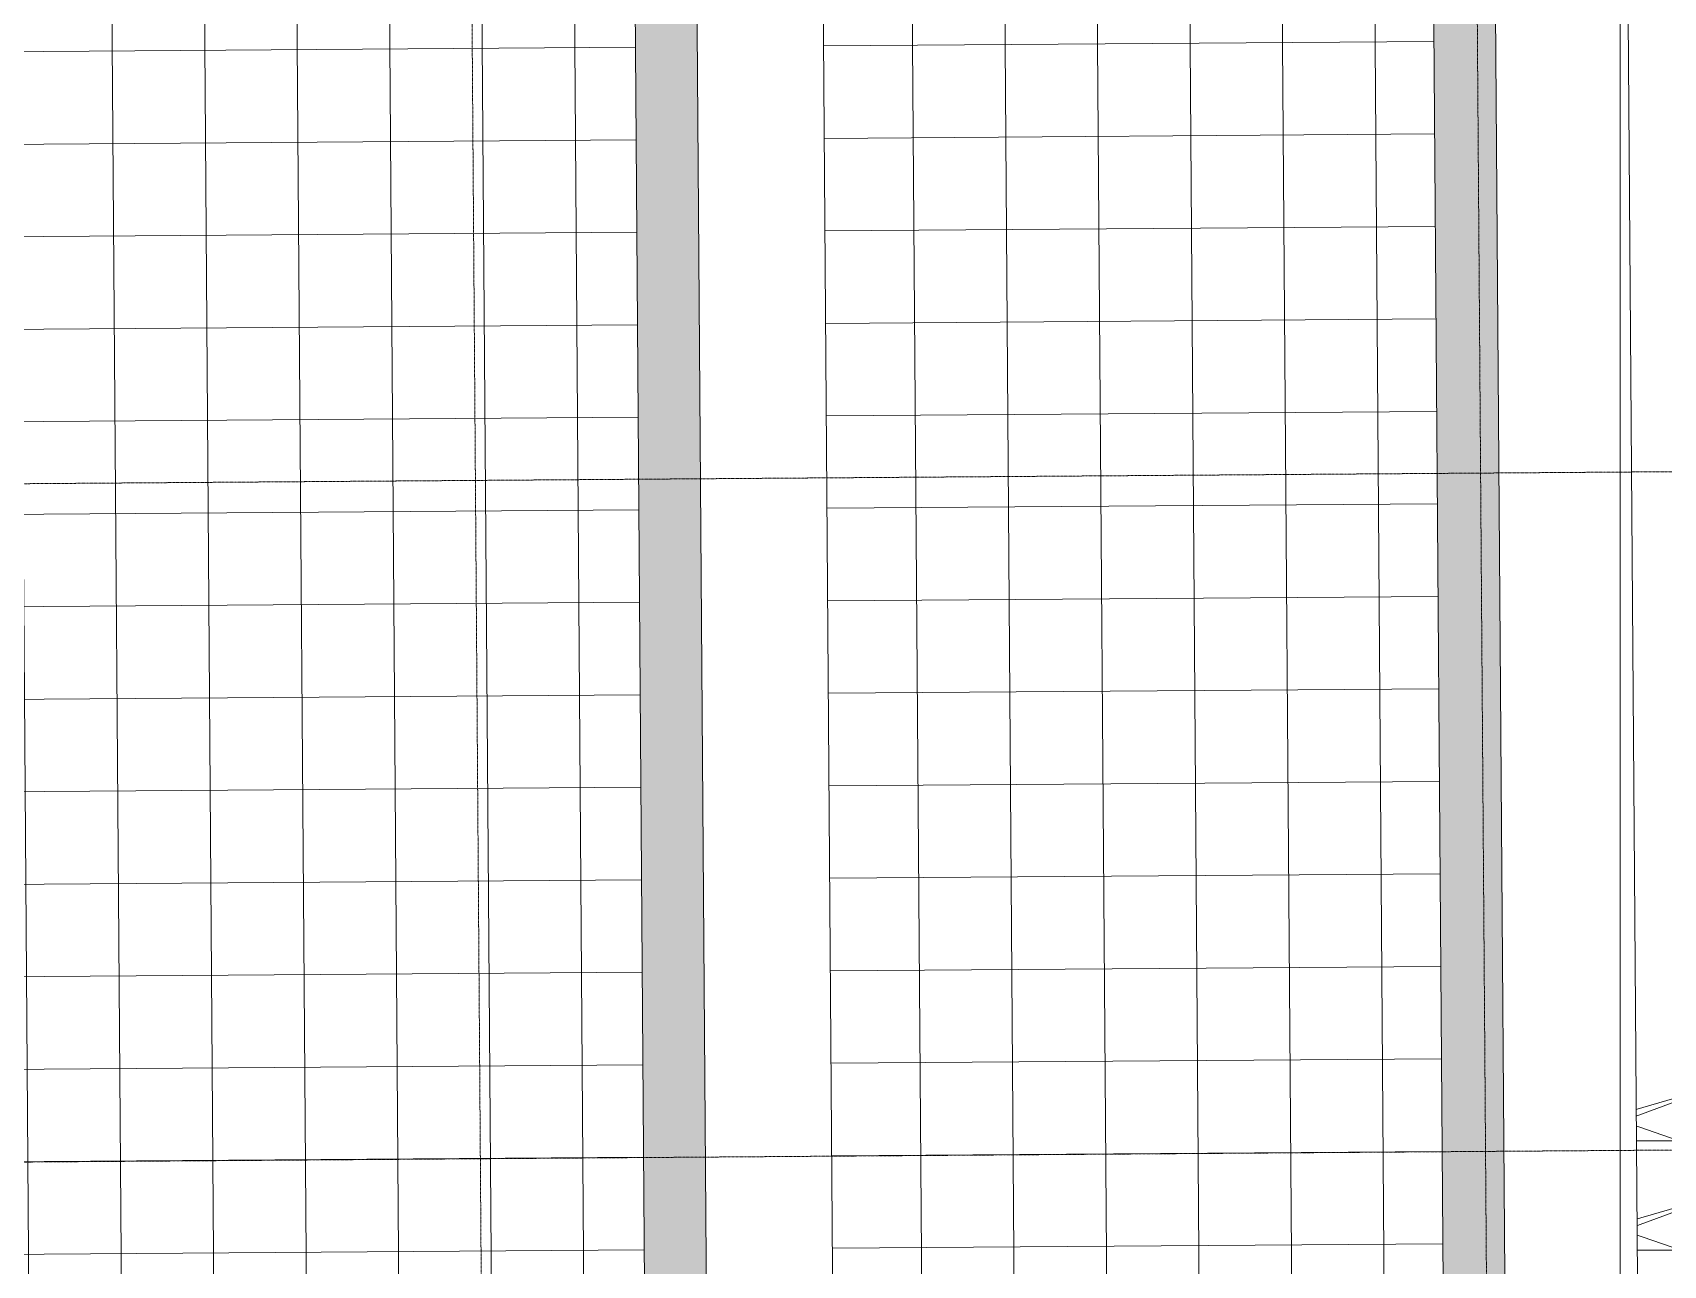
# Model space of a CAD drawing. Header units: millimetres. Extents: x 930469 to 1523124, y -120375 to 411163.
# Drawn here: x 1411279 to 1416567, y 209154 to 213152 of the extents above; entities that cross this region are included whole.
import ezdxf

# ---------------------------------------------------------------- set-up
doc = ezdxf.new("R2010")
doc.units = ezdxf.units.MM
doc.set_wipeout_variables(frame=1)
doc.linetypes.add('CENTER', pattern=[3, 1.5, -0.5, 0.5, -0.5])
doc.layers.get('0').update_dxf_attribs({"color": 8, "lineweight": 0})
for name, color, linetype, lineweight in [('A-COT VACH', 8, 'Continuous', 0), ('A-CUA', 8, 'Continuous', 0), ('A-HATCH', 8, 'Continuous', 0), ('A-NET MANH', 8, 'Continuous', 0), ('A-NET THAY', 8, 'Continuous', 0), ('A-NOI THAT', 8, 'Continuous', 0), ('A-THIET BI WC', 8, 'Continuous', 0), ('A-TRUC', 8, 'CENTER', 0), ('A-TUONG', 8, 'Continuous', 0), ('hatch2', 8, 'Continuous', 0), ('hoan thien', 8, 'Continuous', 0), ('MAU NOI THAT', 8, 'Continuous', 0), ('Xref Landscape 2020 05 04$0$cay', 8, 'Continuous', 0), ('Xref Landscape 2020 05 04$0$CDC-E-Lighting', 8, 'Continuous', 0), ('Xref Landscape 2020 05 04$0$THAY', 8, 'Continuous', 0), ('Xref Landscape 2020 05 04$0$tree', 8, 'Continuous', 0), ('Xref Landscape 2020 05 04$0$Xref Landscape$0$THAY', 8, 'Continuous', 0)]:
    doc.layers.add(name, color=color, linetype=linetype, lineweight=lineweight)

# ---------------------------------------------------------------- blocks, each defined once
blk = doc.blocks.new('Xref Landscape 2020 05 04$0$A$C41D95FC2')
at = {"layer": 'Xref Landscape 2020 05 04$0$cay'}
blk.add_lwpolyline([(240.7504589773016, 198.0839518915309), (9.59552126005292e-05, 346.6469035069822), (283.2356959170429, 219.3072010587348), (219.5077832526295, 332.498047680725), (318.6402317917673, 226.3816635470284), (339.8829075134126, 572.5495575766399), (361.125583235058, 212.2328077177881), (474.4197774178465, 417.3911826472176), (389.4490745282965, 191.0094894032372), (778.8980531013804, 304.2003360252274), (453.1771016962011, 183.9350960622905), (637.2802531219204, 120.2652102630018), (424.8534958965029, 120.2652102630018), (460.2580317712273, -2.970291825477034e-05), (361.125583235058, 127.3396727512954), (42.48544739850331, 99.04196109579789), (162.8605716592865, 155.637384406793), (92.05172891682014, 176.8606335739969), (155.7797560847248, 183.9350960622905)], dxfattribs=at)
blk = doc.blocks.new('Xref Landscape 2020 05 04$0$truc2')
at = {"xscale": 0.001000000047497451, "yscale": 0.001000000047497451, "zscale": 0.001000000047497451}
for p in [(-0.3392741954885423, -0.1253991047851741), (-0.3341892738826573, -0.4797666055383161), (-0.3392741954885423, -0.8525284376228228), (-0.3392741954885423, -1.221148300450295), (-0.3392741954885423, -1.589783561066724), (-0.3392741954885423, -1.972507675993256)]:
    blk.add_blockref('Xref Landscape 2020 05 04$0$A$C41D95FC2', p, dxfattribs=at)
blk = doc.blocks.new('X-MB nguon$0$vsen.02.mb')
at = {"layer": 'MAU NOI THAT'}
h = blk.add_hatch(color=256, dxfattribs=at)
h.dxf.hatch_style = 1
edge = h.paths.add_edge_path()
edge.add_line((-56.75, -7.500000000392902), (-56.75, -4.365574568510056e-11))
edge.add_line((-56.75, -4.365574568510056e-11), (56.75, -4.365574568510056e-11))
edge.add_line((56.75, -4.365574568510056e-11), (56.75, -7.500000000392902))
edge.add_line((56.75, -7.500000000392902), (7, -7.500000000392902))
edge.add_line((7, -7.500000000392902), (6.999999999998181, -150.8068384367471))
edge.add_arc((0, -230.500000000342), 80.0000000000076, 95.01980013167758, 444.98019986832367, ccw=False)
edge.add_line((-7, -150.8068384367471), (-7, -7.500000000392902))
edge.add_line((-7, -7.500000000392902), (-56.75, -7.500000000392902))
blk.add_lwpolyline([(56.75, -7.500000000392902), (56.75, -4.365574568510056e-11), (-56.75, -4.365574568510056e-11), (-56.75, -7.500000000392902)], close=True)
for points in [[(-7, -7.500000000392902), (-7, -223.3585715717927)], [(7, -7.500000000392902), (7, -223.3585715717927)]]:
    blk.add_lwpolyline(points)
for radius in [80, 60, 20, 10]:
    blk.add_circle((0, -230.5000000003347), radius)
blk = doc.blocks.new('Xref Mat bang phong may phat dien tang 1$0$Xref Mat bang phong may phat dien tang 1$0$cot 200X200')
at = {"layer": 'A-HATCH', "ltscale": 5}
h = blk.add_hatch(dxfattribs=at)
h.set_pattern_fill('BT-01', color=256, scale=15, pattern_type=2)
h.set_pattern_definition([(49.99999999999999, (-96078, 4446), (107.589027390113, -9.412820247389266), [11.25, -123.75]), (355, (-96078, 4446), (-20.81270004195, 112.8288200550018), [9, -99]), (100.4514, (-96069.03424800001, 4445.215598999988), (86.77640725710323, 103.415931309143), [9.5610285, -105.1713168]), (46.18420000000001, (-96078, 4476), (160.0861572938467, -24.82785214935271), [16.875, -185.625]), (96.6356, (-96064.65948825004, 4473.931003950012), (140.1994058323055, 146.1176806350663), [14.3415432, -157.75695]), (351.1842, (-96078, 4476), (140.1992917700441, 146.1177901387987), [13.5, -148.5]), (21, (-96063, 4468.5), (89.53605781776925, -60.39283359980082), [11.25, -123.75]), (326.0000000000001, (-96063, 4468.5), (36.49729978823726, 108.772506757028), [9, -99]), (71.4514, (-96055.53866505, 4463.467259099998), (126.0333942872235, 48.37957450649286), [9.5610285, -105.1713168]), (37.50000000000001, (-96078, 4446), (1.8239782975936, 49.93407807469672), [0, -97.8, 0, -100.5, 0, -99.375]), (7.499999999999999, (-96078, 4446), (39.46043061632229, 59.16175678235403), [0, -57.3, 0, -95.55, 0, -37.875]), (327.5, (-96111.45000000001, 4446), (80.07336542586135, -3.383230760156963), [0, -37.5, 0, -117, 0, -155.25]), (317.5, (-96126.45000000001, 4446), (87.47792540135794, 15.01574734984766), [0, -48.75, 0, -77.69999999999999, 0, -110.25]), (45, (-96078, 4446), (-45.07805730064241, 45.07805730064241), []), (45, (-96078, 4464.375), (-45.07805730064241, 45.07805730064241), [])])
h.paths.add_polyline_path([(-100, 100), (100, 100), (100, -100), (-100, -100)])
at = {"layer": 'A-COT VACH'}
blk.add_lwpolyline([(-100, 100), (100, 100), (100, -100), (-100, -100)], close=True, dxfattribs=at)
blk = doc.blocks.new('Xref MBTHANGBONGOAINHA COTE SAN VUON$0$AXIS GRID$0$DET-D2-PL-Core1$0$DET-D2-PL-Core1-1F$0$030549 P')
blk.add_lwpolyline([(-265, 379.9999999999709), (-264.9999999999927, 20, 0.414213562373095), (-244.9999999999927, 0), (244.9999999999927, 0, 0.414213562373095), (264.9999999999927, 20), (265, 380.0000000000291, 0.414213562373095), (245, 400.0000000000291), (-245, 399.9999999999709, 0.414213562373095)], format="xyb", close=True)
blk.add_lwpolyline([(-250, 384.9999999999709), (-250, 15), (250, 15), (250, 384.9999999999709)], close=True)
for points in [[(0, 235), (0, 155)], [(40, 195), (-40, 195)]]:
    blk.add_lwpolyline(points)
for radius in [30, 10]:
    blk.add_circle((0, 195), radius)
blk.add_ellipse((0, 29.87537741323467), major_axis=(-12.23254395253025, 0), ratio=0.3937680778368505)
blk = doc.blocks.new('Xref MBTHANGBONGOAINHA COTE SAN VUON$0$AXIS GRID$0$DET-D2-PL-Core1$0$DET-D2-PL-Core1-1F$0$C106P rev1')
for p, q in [((-215.9999997615814, -0.9101850986480713), (216.0139162540436, -1.045038938522339)), ((0, -260.0000001192093), (-195.9206399917603, -259.9101854562759)), ((-0.001030683517456055, -260), (195.9196088314056, -259.9101850986481))]:
    blk.add_line(p, q)
for points in [[(-215.9999997615814, -0.9101850986480713, 0.4142135623730951), (-238.0000002384186, -22.91018521785736), (-237.9999997615814, -101.16228556633)], [(-180.0000002384186, -0.9101853370666504), (-180.0000002384186, -139.9101852178574, 0.4142135623730951), (-154.9999997615814, -164.9101850986481), (2.384185791015625e-07, -165)], [(179.9989688396454, -1.033797025680542), (179.998969078064, -139.9101850986481, -0.4142135623730951), (154.998969078064, -164.9101852178574), (-0.001030683517456055, -165)], [(215.998927116394, -1.045033931732178, -0.4142135623730951), (237.9989273548126, -23.04503393173218), (237.9989688396454, -195.9101849794388)], [(-235.768755197525, -158.9101853370667, -0.4142135623730951), (-245.7687549591064, -148.9101852178574), (-245.768755197525, -110.9101850986481, -0.4142135623730948), (-235.768755197525, -100.9101850986481)], [(-235.768755197525, -100.9101850986481), (-196.768755197525, -100.9101853370667, -0.4142135623730951), (-186.768755197525, -110.9101853370667), (-186.768755197525, -148.9101850986481, -0.4142135623730951), (-196.768755197525, -158.9101852178574), (-235.768755197525, -158.9101853370667, -0.4142135623730951)], [(-238.0000002384186, -158.6580848693848), (-237.9999997615814, -195.9101852178574, 0.4142135623730951)], [(-237.9999997615814, -195.9101852178574, 0.4142135623730951), (-220.0000002384186, -213.9101853370667), (-0.0005156993865966797, -213)], [(-237.9999997615814, -195.9101852178574, 0.053478968437351), (-153.0000002384186, -740.9101854562759, 0.3082229810549564), (-131.9999997615814, -758.9101852178574, 0.0143005920037154), (-0.0005156993865966797, -767.8930532932281, 1.437854903382251)], [(237.9989693164825, -195.9101850986481, -0.4142135623730951), (219.9989688396454, -213.9101853370667), (-0.0005156993865966797, -213)], [(237.9989693164825, -195.9101850986481, -0.053478968437351), (152.9989688396454, -740.9101855754852, -0.3082229810549564), (131.9989688396454, -758.9101853370667, -0.0143005920037154), (-0.0005156993865966797, -767.8930532932281, -1.437854903382251)], [(-0.1228401660919189, -742.7745187282562), (-117.3270723819733, -739.4191293716431, -0.2543233349680017), (-141.4340600967407, -719.5853840112686, -6.3830748023e-05), (-141.6785271167755, -718.6101155281067, -0.0448699905656672), (-228.156085729599, -211.9563143253326)], [(0.1218090057373047, -742.7745187282562), (117.3260412216187, -739.4191292524338, 0.2543233349680017), (141.4330289363861, -719.5853843688965, 6.3830748023e-05), (141.6774957180023, -718.6101155281067, 0.0448699905656672), (228.1550550460815, -211.9563143253326)], [(-0.002275943756103516, -731.418599486351), (-116.0731899738312, -728.0752422809601, -0.2341816469781681), (-130.6305935382843, -715.9772846698761, -0.0177948777049775), (-188.8543465137482, -442.7086877822876, -0.0148844443494833), (-211.1231706142426, -274.0432451963425, -0.0203757523379521)], [(0.001245021820068359, -731.418599486351), (116.0721580982208, -728.0752427577972, 0.2341816469781681), (130.6295621395111, -715.9772845506668, 0.0177948777049775), (188.8533155918121, -442.7086879014969, 0.0148844443494833), (211.1221392154694, -274.0432451963425, 0.0203757523379521)]]:
    blk.add_lwpolyline(points, format="xyb")
for points in [[(-183.9999997615814, -163.9101850986481), (-216, -193.9101850986481)], [(183.9989688396454, -163.9101853370667), (215.9989688396454, -193.9101853370667)]]:
    blk.add_lwpolyline(points)
for centre, start, end in [((-196.0674884319305, -274.9952194690704), 89.44226529393842, 176.381994842299), ((196.0664572715759, -274.9952194690704), 3.618005157701018, 90.55773470606157)]:
    blk.add_arc(centre, 15.0857489039864, start, end)
blk = doc.blocks.new('Xref MBTHANGBONGOAINHA COTE SAN VUON$0$A$C7BDF38AF')
at = {"rotation": 0.01793994381040505}
blk.add_blockref('Xref MBTHANGBONGOAINHA COTE SAN VUON$0$AXIS GRID$0$DET-D2-PL-Core1$0$DET-D2-PL-Core1-1F$0$C106P rev1', (449.9927356528351, -9.02239020797424, -1.725564930687857e-06), dxfattribs=at)
blk = doc.blocks.new('*U168')
blk.add_lwpolyline([(10.00000000000475, -40.7911496088286), (4.74997818855627e-12, -40.79114960906143), (-4.914944611142478e-10, -2110.952636649622), (9.999999999857751, -2110.952636649855)], close=True)
at = {"extrusion": (4.367456052072052e-06, 4.837580982343539e-07, 0.9999999999903456)}
for points, elevation in [([(0.8521357240804935, -104.0393807806639), (9.999999998973303, -99.99999999861244), (252.3627464784164, -648.871841135974), (243.2148836618583, -652.9112212062622)], -4.701249301611765e-06), ([(66.81530716159617, -228.6602878070215), (54.17506389354639, -200.0337105740539), (56.00464336540886, -199.225848801455), (68.64488312807688, -227.8524249079881)], -4.701249303648195e-06), ([(196.5009352385934, -547.119233692825), (209.1411686268241, -575.7458113651442), (207.3115902269139, -576.5536739312298), (194.6713538812684, -547.927093801616)], -4.701249303650065e-06), ([(218.2890756792254, -571.7064896601432), (205.6488324124562, -543.0799124255457), (207.4784118840858, -542.272050654111), (220.1186516457061, -570.8986267606441)], -4.70124930998495e-06)]:
    blk.add_lwpolyline(points, close=True, dxfattribs=dict(at, elevation=elevation))
for points, elevation in [([(271.0144694998664, -493.0610555881257, -0.4142135232597961), (248.0258863957681, -552.4034907601931), (217.8378437859653, -565.7332388249398), (209.7592257053389, -547.437449832043), (239.9472499916029, -534.1077076641978, 0.4142135222072898), (252.7186848446477, -501.1396880613737), (129.5201661897307, -222.1287122972081, 0.4142136014622809), (96.55214165783107, -209.3572760191968), (66.3640926796445, -222.687030539406), (58.28543977197753, -204.3912544141274), (88.47350623714243, -191.0614937986448, -0.4142136015497435), (147.8159489277054, -214.0500791692402)], -4.713705742938855e-06), ([(205.0307782734283, -571.388274309057), (196.9521459021226, -553.092489066596), (134.7464863273408, -580.5598295927704, 0.9999196018246813), (142.8236432998685, -598.856263002914), (205.0307992960564, -571.388325510611)], -4.713705742928338e-06)]:
    blk.add_lwpolyline(points, format="xyb", close=True, dxfattribs=dict(at, elevation=elevation))
at = {"extrusion": (4.367456052072055e-06, 4.837580982343535e-07, 0.9999999999903458)}
blk.add_arc((-35.04515541273015, -10.276706163395, -0.0002993580817405007), 700.2730977278047, 273.6881046234976, 293.8199964206179, dxfattribs=at)
blk = doc.blocks.new('*U162')
for points in [[(65, -2.842170943040401e-14), (65.00000000000004, 850.0000000000001), (25.00000000000004, 850.0000000000001), (25, 0)], [(25, 0), (0, 0), (0, -199.9999999999964), (40, -199.9999999999964), (40, -39.99999999999999), (25, -40)], [(875.0000000000001, 0), (900.0000000000001, 0), (900.0000000000001, -199.9999999999964), (860.0000000000001, -199.9999999999964), (860.0000000000001, -39.99999999999999), (875.0000000000001, -40)]]:
    blk.add_lwpolyline(points, close=True)
blk.add_arc((25, 0), 850.0000000000001, 0, 90)
blk = doc.blocks.new('M_Chair-Breuer - M_Chair-Breuer-549362-Level 1')
for p, q in [((-215.9000000000015, 215.9), (-215.9000000000015, -127.0000000000006)), ((190.4999999999985, 241.3), (-190.5000000000015, 241.3)), ((215.8999999999985, -127.0000000000007), (215.8999999999985, 215.9)), ((-190.5000000000017, -152.4000000000006), (190.4999999999984, -152.4000000000006)), ((-215.9000000000017, -176.1814858611484), (-215.9000000000017, -200.7814858611484)), ((203.1999999999983, -163.4814858611484), (-203.2000000000018, -163.4814858611484)), ((215.8999999999983, -200.7814858611484), (215.8999999999983, -176.1814858611483)), ((-203.2000000000016, -213.4814858611484), (203.1999999999983, -213.4814858611484))]:
    blk.add_line(p, q)
for centre, radius, start, end in [((-190.5000000000015, 215.9), 25.4, 89.99999999999997, 180), ((190.4999999999986, 215.9), 25.40000000000001, 1.272221872585407e-13, 90.00000000000011), ((-190.5000000000014, -127.0000000000006), 25.40000000000005, 179.9999999999999, 269.9999999999992), ((190.4999999999985, -127.0000000000005), 25.40000000000004, 269.9999999999993, 359.9999999999992), ((-203.2000000000017, -176.1814858611483), 12.6999999999999, 89.99999999999955, 180.0000000000001), ((-203.2000000000017, -200.7814858611484), 12.7, 179.9999999999998, 269.9999999999995), ((203.1999999999983, -176.1814858611483), 12.69999999999997, 359.9999999999994, 90.00000000000007), ((203.1999999999983, -200.7814858611484), 12.69999999999994, 269.9999999999991, 359.9999999999996), ((-203.4786165013469, -230.5814293148015), 15.07304225035805, 359.9999999999996, 179.9999999999997), ((-203.4786165013469, -230.5814293148015), 15.073042250358, 179.9999999999996, 359.9999999999991), ((203.7332656554208, -230.581429314801), 15.07304225035776, 359.9999999999996, 179.9999999999999), ((203.7332656554208, -230.581429314801), 15.07304225035779, 179.9999999999998, 359.9999999999993)]:
    blk.add_arc(centre, radius, start, end)
blk = doc.blocks.new('TRUC')
at = {"layer": 'A-TRUC'}
for p, q in [((1086922.620902609, 99379.3567728597), (1086922.620902609, 83109.1418136254)), ((1090182.655944403, 99379.56964171493), (1090182.655944403, 83109.35468248064)), ((1078991.767467788, 92610.2369078047), (1092115.925306672, 92610.2369078047)), ((1078991.767467788, 90410.2369078047), (1092115.925306672, 90410.2369078047))]:
    blk.add_line(p, q, dxfattribs=at)
blk = doc.blocks.new('tiep dan')
at = {"layer": 'A-HATCH', "ltscale": 5}
h = blk.add_hatch(dxfattribs=at)
h.set_pattern_fill('BT-01', color=256, scale=15, angle=-9.93923337957349e-17, pattern_type=2)
h.set_pattern_definition([(49.99999999999999, (1045632.665827064, 97056.23690780469), (107.589027390113, -9.412820247389265), [11.25, -123.75]), (355, (1045632.665827064, 97056.23690780469), (-20.81270004195, 112.8288200550018), [9.000000000000002, -99.00000000000001]), (100.4514, (1045641.631579064, 97055.45250680468), (86.77640725710322, 103.415931309143), [9.561028499999997, -105.1713168]), (46.18420000000002, (1045632.665827064, 97086.23690780469), (160.0861572938466, -24.82785214935271), [16.875, -185.625]), (96.6356, (1045646.006338814, 97084.1679117547), (140.1994058323055, 146.1176806350662), [14.3415432, -157.75695]), (351.1842, (1045632.665827064, 97086.23690780469), (140.1992917700441, 146.1177901387987), [13.5, -148.5]), (21, (1045647.665827064, 97078.73690780469), (89.53605781776923, -60.39283359980082), [11.25, -123.75]), (326.0000000000001, (1045647.665827064, 97078.73690780469), (36.49729978823725, 108.7725067570279), [8.999999999999996, -98.99999999999997]), (71.45140000000002, (1045655.127162014, 97073.70416690469), (126.0333942872235, 48.37957450649285), [9.561028499999999, -105.1713168]), (37.49999999999999, (1045632.665827064, 97056.23690780469), (1.8239782975936, 49.93407807469671), [0, -97.79999999999998, 0, -100.5, 0, -99.37499999999997]), (7.499999999999999, (1045632.665827064, 97056.23690780469), (39.46043061632229, 59.16175678235403), [0, -57.29999999999999, 0, -95.54999999999998, 0, -37.87499999999999]), (327.5, (1045599.215827064, 97056.2369078047), (80.07336542586134, -3.383230760156963), [0, -37.49999999999999, 0, -117, 0, -155.25]), (317.5, (1045584.215827064, 97056.23690780469), (87.47792540135791, 15.01574734984766), [0, -48.74999999999999, 0, -77.69999999999997, 0, -110.25]), (45.00000000000001, (1045632.665827064, 97056.23690780469), (-45.0780573006424, 45.07805730064239), []), (45.00000000000001, (1045632.665827064, 97074.61190780469), (-45.0780573006424, 45.07805730064239), [])])
h.paths.add_polyline_path([(1141510.665827064, 92710.23690780469), (1141810.665827064, 92710.23690780469), (1141810.665827064, 92510.23690780469), (1141510.665827064, 92510.23690780469)])
h = blk.add_hatch(dxfattribs=at)
h.set_pattern_fill('BT-01', color=256, scale=15, angle=-9.93923337957349e-17, pattern_type=2)
h.set_pattern_definition([(49.99999999999999, (1045632.665827064, 94856.23690780468), (107.589027390113, -9.412820247389265), [11.25, -123.75]), (355, (1045632.665827064, 94856.23690780468), (-20.81270004195, 112.8288200550018), [9.000000000000002, -99.00000000000001]), (100.4514, (1045641.631579064, 94855.45250680466), (86.77640725710322, 103.415931309143), [9.561028499999997, -105.1713168]), (46.18420000000002, (1045632.665827064, 94886.23690780469), (160.0861572938466, -24.82785214935271), [16.875, -185.625]), (96.6356, (1045646.006338814, 94884.16791175472), (140.1994058323055, 146.1176806350662), [14.3415432, -157.75695]), (351.1842, (1045632.665827064, 94886.23690780469), (140.1992917700441, 146.1177901387987), [13.5, -148.5]), (21, (1045647.665827064, 94878.73690780469), (89.53605781776923, -60.39283359980082), [11.25, -123.75]), (326.0000000000001, (1045647.665827064, 94878.73690780469), (36.49729978823725, 108.7725067570279), [8.999999999999996, -98.99999999999997]), (71.45140000000002, (1045655.127162014, 94873.70416690469), (126.0333942872235, 48.37957450649285), [9.561028499999999, -105.1713168]), (37.49999999999999, (1045632.665827064, 94856.23690780468), (1.8239782975936, 49.93407807469671), [0, -97.79999999999998, 0, -100.5, 0, -99.37499999999997]), (7.499999999999999, (1045632.665827064, 94856.23690780468), (39.46043061632229, 59.16175678235403), [0, -57.29999999999999, 0, -95.54999999999998, 0, -37.87499999999999]), (327.5, (1045599.215827064, 94856.23690780469), (80.07336542586134, -3.383230760156963), [0, -37.49999999999999, 0, -117, 0, -155.25]), (317.5, (1045584.215827064, 94856.23690780468), (87.47792540135791, 15.01574734984766), [0, -48.74999999999999, 0, -77.69999999999997, 0, -110.25]), (45.00000000000001, (1045632.665827064, 94856.23690780468), (-45.0780573006424, 45.07805730064239), []), (45.00000000000001, (1045632.665827064, 94874.61190780469), (-45.0780573006424, 45.07805730064239), [])])
h.paths.add_polyline_path([(1141510.665827064, 90510.23690780469), (1141810.665827064, 90510.23690780469), (1141810.665827064, 90310.23690780469), (1141510.665827064, 90310.23690780469)])
at = {"layer": 'A-COT VACH'}
for points in [[(1141510.665827064, 92710.23690780469), (1141810.665827064, 92710.23690780469), (1141810.665827064, 92510.23690780469), (1141510.665827064, 92510.23690780469)], [(1141510.665827064, 90510.23690780469), (1141810.665827064, 90510.23690780469), (1141810.665827064, 90310.23690780469), (1141510.665827064, 90310.23690780469)]]:
    blk.add_lwpolyline(points, close=True, dxfattribs=at)
at = {"layer": 'A-NET THAY'}
blk.add_line((1142541.062767519, 91895.21617583148, 2.001205230706767e-07), (1142541.062767519, 90425.09617433636), dxfattribs=at)
at = {"layer": 'A-NOI THAT'}
for points in [[(1141210.665827064, 93810.23690780469), (1141810.665827064, 93810.2369078047), (1141810.665827064, 97580.24690768338), (1141210.665827064, 97580.24690768337)], [(1141210.665827064, 93810.23690780469), (1141210.665826928, 92735.23690780468), (1141235.665825689, 92735.23691772165), (1141235.665825825, 93810.23691772165)], [(1143044.917689294, 92735.23690780469), (1144844.917689294, 92735.23690780468), (1144844.917689294, 93335.2369078047), (1143044.917689294, 93335.23690780469)], [(1141495.665827064, 90425.2369078047), (1141045.665827064, 90425.23690780472), (1141045.665827064, 92495.23690780454), (1141495.665827064, 92495.23690780454)], [(1141465.665827064, 90455.23690780472), (1141075.665827064, 90455.23690780472), (1141075.665827064, 92465.23690780454), (1141465.665827064, 92465.23690780456)], [(1140235.665827064, 90435.23690780472), (1139785.665827064, 90435.23690780472), (1139785.665827064, 91385.2367159075), (1140235.665827064, 91385.23671590751)]]:
    blk.add_lwpolyline(points, close=True, dxfattribs=at)
at = {"layer": 'A-THIET BI WC', "elevation": 2.001205230706767e-07}
for points in [[(1142541.062767519, 92495.21616897776), (1142541.062767519, 91895.21616897776), (1143241.062767519, 91895.21616897776), (1143241.062767519, 92495.21616897776)], [(1143241.062767519, 92495.21616897776), (1143241.062767519, 91895.21616897776), (1143941.062767519, 91895.21616897776), (1143941.062767519, 92495.21616897774)], [(1142640.974817189, 92380.15904409038), (1142641.059347153, 92010.15905374626), (1143141.059334104, 92010.27328342636), (1143140.974804141, 92380.27327377051)]]:
    blk.add_lwpolyline(points, close=True, dxfattribs=at)
blk.add_lwpolyline([(1142625.975959878, 92375.15561733046), (1142626.058205247, 92015.15562672536, 0.414213562373095), (1142646.062773913, 91995.1601964345), (1143136.062761125, 91995.27214152101, 0.414213562373095), (1143156.058191416, 92015.27671018627), (1143155.975946046, 92375.27670079144, 0.414213562373095), (1143135.971377381, 92395.2721310823), (1142645.971390169, 92395.16018599574, 0.414213562373095)], format="xyb", close=True, dxfattribs=at)
for points in [[(1142931.0182169, 92190.22530226328), (1142851.018218988, 92190.20702551446)], [(1142891.009079569, 92230.216162845), (1142891.027356318, 92150.21616493278)]]:
    blk.add_lwpolyline(points, dxfattribs=at)
at = {"layer": 'A-THIET BI WC'}
for points in [[(1142541.062767523, 90310.23690780469), (1143241.06286823, 90310.2369195969), (1143241.062858313, 90335.236918358), (1142541.062757606, 90335.23690656581)], [(1143241.062858313, 90335.23661996752), (1143941.06276998, 90335.23663235825), (1143941.062760064, 90360.23663111936), (1143241.062848397, 90360.23661872861)]]:
    blk.add_lwpolyline(points, close=True, dxfattribs=at)
for radius in [29.99999999999995, 9.999999999999986]:
    blk.add_circle((1142891.018217944, 92190.21616388886, 2.001205230706767e-07), radius, dxfattribs=at)
blk.add_ellipse((1142891.055942209, 92025.09154561133, 2.001205230706767e-07), major_axis=(12.23254363308664, 0.002794639012055244), ratio=0.3937680778439867, start_param=3.141592653618267, end_param=9.424777960797854, dxfattribs=at)
blk.add_ellipse((1142891.055942209, 92025.09154561133, 2.001205230706767e-07), major_axis=(12.23254363308664, 0.002794639012055244), ratio=0.3937680778439867, start_param=3.141592653618267, end_param=9.424777960797854, dxfattribs=at)
at = {"layer": 'A-TUONG'}
for p, q in [((1141510.665827064, 90410.23690780476), (1141510.665827064, 92510.23709970179)), ((1141610.665827064, 90510.23690780469), (1141610.665827064, 92510.23709970179)), ((1144871.482808267, 92510.23690780463), (1141610.665827064, 92510.23690780469)), ((1142541.062767523, 90410.2369078047), (1142541.062767523, 90310.23690780466))]:
    blk.add_line(p, q, dxfattribs=at)
for points in [[(1144871.482808267, 92510.23690780463), (1144871.813125718, 89725.02845241177), (1145071.713938047, 89725.0664954788), (1145070.873826514, 97580.23119462196), (1144871.499063497, 97580.24570378457), (1144871.459697049, 92710.23690780463)], [(1141510.665827064, 92510.23690780469), (1140925.665827064, 92510.23690780469), (1140925.665827064, 92710.23690780466), (1144871.459697049, 92710.23690780466)], [(1136410.665827001, 91530.23690780466), (1136410.665827001, 90410.23690780472), (1141510.665827064, 90410.23690780473)], [(1141810.665827064, 90410.2369078047), (1142526.062767523, 90410.23690780472), (1142526.062763533, 90310.23690780469), (1136410.665827001, 90310.23690780472)]]:
    blk.add_lwpolyline(points, dxfattribs=at)
blk.add_lwpolyline([(1144871.713938047, 90310.09617433853), (1143956.062767516, 90310.09617433853), (1143956.062767516, 90410.09617433856), (1144871.713938047, 90410.09617433856)], close=True, dxfattribs=at)
at = {"layer": 'hoan thien'}
for points in [[(1143910.665827064, 97565.24690768323), (1143910.665827064, 97830.24690768337), (1145122.370188761, 97830.24690768337), (1145121.757684387, 89710.07679729142), (1144856.856796676, 89710.02555922513), (1144856.743602726, 90295.23846883206), (1143941.062762927, 90295.2385053691)], [(1143910.665827064, 97810.24690768337), (1145102.368680104, 97810.24690768337), (1145101.757684028, 89710.07292882063)], [(1142541.062762934, 90295.23856123119), (1136425.665827002, 90295.23880524466), (1136425.665827002, 90245.23690780469), (1136160.665827002, 90245.2369078047), (1136160.665827001, 91545.23690780468), (1136425.665827001, 91545.23690780466), (1136425.665827001, 90425.23690780472), (1141495.665827064, 90425.2369078047), (1141495.665827064, 92495.23690780454), (1140910.665827064, 92495.23690780454), (1140910.665827064, 92725.23690780469), (1144854.917689294, 92725.23690780469), (1144856.147856617, 97565.24690768337), (1143910.665827064, 97565.24690768337)], [(1142541.062768116, 90425.09617433853), (1141825.665827064, 90425.09617433853), (1141825.665827064, 90525.23690780469), (1141625.665827064, 90525.23690780469), (1141625.665827064, 92495.23690780466), (1144856.461512824, 92495.23690780463), (1144856.712122052, 90425.09617433853), (1143941.062768109, 90425.09617433853)], [(1142541.062768116, 90425.09617433853), (1142541.062762934, 90295.23856123119)], [(1143941.062768109, 90425.09617493705), (1143941.062762927, 90295.23856182971)]]:
    blk.add_lwpolyline(points, dxfattribs=at)
for p in [(1144971.459697049, 92610.2369130894), (1144971.713938047, 90410.09617433853)]:
    blk.add_blockref('Xref Mat bang phong may phat dien tang 1$0$Xref Mat bang phong may phat dien tang 1$0$cot 200X200', p)
at = {"layer": 'A-CUA', "rotation": 180}
blk.add_blockref('*U162', (1140910.665827064, 92510.23690780468), dxfattribs=at)
at = {"layer": 'A-NOI THAT', "rotation": 180}
for p in [(1143550.040213817, 93576.53690780468), (1144586.360943252, 93576.53690780468)]:
    blk.add_blockref('M_Chair-Breuer - M_Chair-Breuer-549362-Level 1', p, dxfattribs=at)
at = {"layer": 'A-THIET BI WC', "xscale": -0.9999999999999999}
for p in [(1142520.864297293, 92505.23691860426, 1.725564930687858e-06), (1144856.461512824, 92505.23690780456, 1.725564930687858e-06)]:
    blk.add_blockref('Xref MBTHANGBONGOAINHA COTE SAN VUON$0$A$C7BDF38AF', p, dxfattribs=at)
at = {"layer": 'A-THIET BI WC', "extrusion": (4.002410461168483e-08, -1.650173623255005e-21, -0.9999999999999992), "zscale": -1, "rotation": 180}
blk.add_blockref('*U168', (-1142531.062767533, 90384.30502472977, 0.04572898289883014), dxfattribs=at)
at = {"layer": 'A-THIET BI WC', "extrusion": (-4.002410461168482e-08, -1.650380418408143e-21, -0.9999999999999992), "xscale": -1.000000000000001, "zscale": -1.000000000000001, "rotation": 180}
blk.add_blockref('*U168', (-1143951.062929264, 90384.30502472985, -0.04578541689280603), dxfattribs=at)
at = {"layer": 'A-THIET BI WC'}
for name, p, rotation in [('Xref MBTHANGBONGOAINHA COTE SAN VUON$0$AXIS GRID$0$DET-D2-PL-Core1$0$DET-D2-PL-Core1-1F$0$030549 P', (1143591.062767519, 91995.21616897776, 2.001205230706767e-07), 0.0130897572450215), ('X-MB nguon$0$vsen.02.mb', (1141625.665827064, 90972.41176371906), 90)]:
    blk.add_blockref(name, p, dxfattribs=dict(at, rotation=rotation))
at = {"layer": 'A-THIET BI WC', "xscale": -0.9999999999999999, "rotation": 270}
blk.add_blockref('X-MB nguon$0$vsen.02.mb', (1144871.413964477, 90972.4117637191), dxfattribs=at)
blk.add_wipeout([(1135039.9176919018, 102630.24690769581), (1143148.6309331092, 102630.24690769732), (1145409.2911046017, 100369.58673620486), (1145410.6658230887, 85900.23681113336), (1145880.6474618725, 85900.23681113336), (1145880.6474618725, 71720.24692063127), (1133700.137206347, 71720.24692063127), (1133700.137206347, 98770.24690768335), (1136160.276197161, 98770.2496465877), (1136160.275351046, 99530.24724441387), (1135039.9176919018, 99530.24716030495)]).dxf.layer = 'A-NET THAY'
at = {"layer": 'A-HATCH'}
h = blk.add_hatch(color=256, dxfattribs=at)
h.dxf.hatch_style = 1
h.paths.add_polyline_path([(1135024.529108584, 102380.2469076958), (1142864.699027399, 102380.2469076973), (1144978.922427796, 100266.0235073011), (1144980.287306844, 85900.23681113338), (1144780.287307746, 85900.21780933319), (1144778.930298444, 100183.172924178), (1142781.856314925, 102180.2469076973), (1135024.529108584, 102180.2469076958)])
h = blk.add_hatch(color=256, dxfattribs=at)
h.dxf.hatch_style = 1
h.paths.add_polyline_path([(1134110.137206347, 98360.24690768337), (1142390.277243741, 98360.24690768337), (1142390.277243741, 85490.23681113336), (1134110.137206347, 85490.23681113336)])
h.paths.add_polyline_path([(1134310.137206347, 98160.24690768337), (1142190.277243741, 98160.24690768337), (1142190.277243741, 85690.23681113336), (1134310.137206347, 85690.23681113336)], flags=16)
at = {"layer": 'hatch2'}
h = blk.add_hatch(dxfattribs=at)
h.set_pattern_fill('_USER', color=256, scale=299.9999999999999, angle=-9.93923337957349e-17, double=1, pattern_type=0)
h.set_pattern_definition([(0, (34147.71737022884, 1.455191522836685e-11), (8.881784197001252e-16, 299.9999999999999), []), (90, (34147.71737022884, 1.455191522836685e-11), (-299.9999999999999, 1.909583602355269e-14), [])])
h.paths.add_polyline_path([(1144778.930298444, 100183.172924178), (1142781.856314925, 102180.2469076973), (1135024.529108584, 102180.2469076958), (1135024.529108584, 99530.24690768337), (1141810.277243741, 99530.24690768338), (1141810.277243741, 98770.24690768337), (1142800.27724374, 98770.24690768337), (1142800.277243741, 85900.23681113336), (1144780.287305941, 85900.23681113336)])
h = blk.add_hatch(dxfattribs=at)
h.set_pattern_fill('_USER', color=256, scale=299.9999999999999, angle=-9.93923337957349e-17, double=1, pattern_type=0)
h.set_pattern_definition([(0, (17452.35007841547, 0), (8.881784197001252e-16, 299.9999999999999), []), (90, (17452.35007841547, 0), (-299.9999999999999, 1.909583602355269e-14), [])])
h.paths.add_polyline_path([(1134310.137206347, 98160.24690768337), (1142190.277243741, 98160.24690768337), (1142190.277243741, 85690.23681113336), (1134310.137206347, 85690.23681113336)])
at = {"layer": 'A-HATCH'}
for points in [[(1135024.529108584, 102380.2469076958), (1142864.699027399, 102380.2469076973), (1144978.922427796, 100266.0235073011), (1144980.287306844, 85900.23681113338), (1144780.287307746, 85900.21780933319), (1144778.930298444, 100183.172924178), (1142781.856314925, 102180.2469076973), (1135024.529108584, 102180.2469076958)], [(1134110.137206347, 98360.24690768337), (1142390.277243741, 98360.24690768337), (1142390.277243741, 85490.23681113336), (1134110.137206347, 85490.23681113336)], [(1134310.137206347, 98160.24690768337), (1142190.277243741, 98160.24690768337), (1142190.277243741, 85690.23681113336), (1134310.137206347, 85690.23681113336)]]:
    blk.add_lwpolyline(points, close=True, dxfattribs=at)
at = {"layer": 'A-TUONG'}
for points in [[(1141810.275362563, 99530.24859890484), (1141810.275336811, 99530.24859890484), (1135039.917691902, 99530.24690768335), (1135039.917691902, 102630.2469076958), (1143148.63093311, 102630.2469076973), (1145409.291104602, 100369.5867362049), (1145410.665823089, 85900.23681113335)], [(1135024.529108584, 102380.2469076958), (1142864.699027399, 102380.2469076973), (1144978.922427796, 100266.0235073011), (1144980.287306844, 85900.23681113338)], [(1135024.529108584, 102180.2469076958), (1142781.856314925, 102180.2469076973), (1144778.930298444, 100183.172924178), (1144780.287307746, 85900.21780933319)]]:
    blk.add_lwpolyline(points, dxfattribs=at)
for points in [[(1133700.137206347, 98770.24690768337), (1142800.27724374, 98770.24690768337), (1142800.277243741, 85900.23681113336), (1145880.647461873, 85900.23681113336), (1145880.647461873, 71720.24692063127), (1133700.137206347, 71720.24692063127)], [(1134110.137206347, 98360.24690768337), (1142390.277243741, 98360.24690768337), (1142390.277243741, 85490.23681113336), (1134110.137206347, 85490.23681113336)], [(1134310.137206347, 98160.24690768337), (1142190.277243741, 98160.24690768337), (1142190.277243741, 85690.23681113336), (1134310.137206347, 85690.23681113336)]]:
    blk.add_lwpolyline(points, close=True, dxfattribs=at)
at = {"layer": 'A-TRUC'}
blk.add_blockref('TRUC', (54738.04492287524, -0.2940509433974512), dxfattribs=at)
blk = doc.blocks.new('Xref Landscape 2020 05 04$0$hangrao')
at = {"layer": 'Xref Landscape 2020 05 04$0$Xref Landscape$0$THAY'}
blk.add_line((66755.00000018626, 22221.93247730902), (66755.00000018626, -37220.05222594668), dxfattribs=at)

msp = doc.modelspace()

# ---------------------------------------------------------------- hatches: boundary and pattern name
at = {"layer": 'Xref Landscape 2020 05 04$0$tree'}
h = msp.add_hatch(dxfattribs=at)
h.set_pattern_fill('CROSS', color=256, scale=499999.9999999999, angle=197.0551546618233)
h.set_pattern_definition([(179.9999999993231, (1310021.835344905, 208353.0182171961), (-124.9999863614426, -125.0000204876198), [62.49999317998287, -187.4999795399486]), (270, (1309990.585348481, 208384.2682218452), (124.9999863584889, -125.0000204905735), [62.50001024454831, -187.5000307336449])])
edge = h.paths.add_edge_path(flags=16)
edge.add_line((1416036.212957257, 191243.0154079845), (1416036.212957257, 185553.0144674045))
edge.add_line((1416036.212957257, 185553.0144674083), (1414499.062720828, 185553.0144678739))
edge.add_ellipse((1404721.82501089, 179978.0135484686), major_axis=(5274.334291254227, 9942.657961540455), ratio=0.9999998471766518, start_angle=327.6367182306451, end_angle=332.3597349387829)
edge.add_line((1414006.823997849, 186339.1307009657), (1414006.823997966, 191243.0154079845))
edge.add_line((1414006.823997849, 191243.0154079845), (1416036.212957369, 191243.0154079845))
h.paths.add_polyline_path([(1405691.823545569, 196323.0162551006), (1405691.823545569, 191633.0154868116), (1405376.982474202, 191633.0154863497), (1405376.982473964, 196323.0162555625)], flags=0)
h.paths.add_polyline_path([(1405691.823545569, 196323.0162551006), (1405691.823545569, 191633.0154868116), (1405376.982474202, 191633.0154863497), (1405376.982473964, 196323.0162555625)], flags=16)
h.paths.add_polyline_path([(1405690.823545808, 196322.0162553986), (1405690.823545808, 191634.0154865136), (1405376.982473964, 191634.0154865136), (1405376.982473964, 196322.0162553986)], flags=0)
edge = h.paths.add_edge_path()
edge.add_line((1400736.825445527, 168412.3585479607), (1402110.908486391, 167038.2751318899))
edge.add_line((1402110.90848648, 167038.2751319011), (1402021.825305717, 177683.0131885981))
edge.add_line((1402021.825305814, 177683.0131885906), (1404721.82501112, 177683.0131885906))
edge.add_ellipse((1404721.82501089, 179978.0135647704), major_axis=(0.09197405097205147, 2295.000374700517), ratio=0.9999997269055262, start_angle=180.0022961777678, end_angle=360.0022961777678)
edge.add_line((1404721.82501089, 182273.0139414122), (1403121.825185536, 182273.0139414122))
edge.add_line((1403121.825185412, 182273.0139414122), (1403121.825185412, 182388.0139602621))
edge.add_line((1403121.825185412, 182388.0139602621), (1401991.005183238, 182198.9425201242))
edge.add_line((1401991.005183333, 182198.9425205936), (1401115.960637127, 181323.8977351536))
edge.add_line((1401115.960637206, 181323.8977351536), (1400736.825445649, 168412.3585479645))
h.paths.add_polyline_path([(1414065.124608869, 161513.2742258062), (1415143.474182242, 162713.2744229784)])
edge = h.paths.add_edge_path()
edge.add_line((1413921.824006671, 167005.7751261046), (1413921.824006554, 167038.2751314317))
edge.add_line((1413921.824006671, 167038.2751314243), (1416426.823733565, 167038.2751314243))
edge.add_line((1416426.823733443, 167038.2751319011), (1416426.823734142, 219575.0640932856))
edge.add_line((1416426.823734158, 219575.0640928199), (1416415.449747203, 219686.3138498192))
edge.add_line((1416415.449747199, 219686.3138498118), (1416121.823767398, 219392.3598517974))
edge.add_line((1416121.823767537, 219392.3598522594), (1416121.823767537, 218553.0198909616))
edge.add_line((1416121.823767537, 218553.0198905071), (1415851.823796971, 218553.0198513915))
edge.add_line((1415851.823796863, 218553.0198513915), (1415851.823796979, 218603.0198595872))
edge.add_line((1415851.823797101, 218603.0198595872), (1411281.824346632, 218603.0211485376))
edge.add_line((1411281.824346417, 218603.0211485376), (1411281.817439496, 217503.0209738215))
edge.add_line((1411281.81743967, 217503.0209738215), (1415723.489966435, 217503.0197183987))
edge.add_line((1415723.489966506, 217503.0197183987), (1415720.157655684, 205652.6808659))
edge.add_line((1415720.157655591, 205652.6808663656), (1412642.135922035, 205653.1889885118))
edge.add_line((1412642.13592183, 205653.1889885118), (1412641.945660195, 203932.8363788699))
edge.add_line((1412641.945660466, 203932.8363784005), (1415892.523553807, 203933.0103475948))
edge.add_line((1415892.523553723, 203933.0103475948), (1415892.583574902, 191732.9868194064))
edge.add_line((1415892.583574885, 191732.9868198683), (1405691.994602112, 191733.0441860793))
edge.add_line((1405691.994602078, 191733.0441860755), (1405692.094241603, 203933.0109450308))
edge.add_line((1405692.094241494, 203933.010945042), (1408941.998807124, 203933.0075904181))
edge.add_line((1408941.998807305, 203933.0075904181), (1408942.058361426, 205599.6892009315))
edge.add_line((1408942.058361405, 205599.6892009278), (1403221.825174908, 205603.017763642))
edge.add_ellipse((1402924.315494889, 205100.5273935696), major_axis=(0.469583922757182, 583.9592532966143), ratio=0.9999997264209434, start_angle=-30.58245307929222, end_angle=120.6746004978885)
edge.add_line((1402421.825262422, 204803.0176320424), (1402421.825262189, 192103.0155536098))
edge.add_ellipse((1403085.179604644, 191822.9670239886), major_axis=(0.1308631954103181, 720.0461004875937), ratio=0.9999997263294281, start_angle=67.12238984308655, end_angle=182.9276508602818)
edge.add_line((1403121.825195187, 191103.854026114), (1403121.825195187, 191233.0153774743))
edge.add_line((1403121.825195187, 191233.0153774818), (1404721.825010762, 191233.0153122892))
edge.add_ellipse((1404738.566900844, 180009.3380747636), major_axis=(0.079262274017455, 11223.68972369928), ratio=0.9999997269551517, start_angle=240.12128554492898, end_angle=360.08587030369955, ccw=False)
edge.add_line((1414470.382729644, 174418.0126524915), (1416036.823776067, 174418.0126524915))
edge.add_line((1416036.82377612, 174418.0126524915), (1416036.82377612, 172188.0122869661))
edge.add_line((1416036.82377612, 172188.0122869661), (1413806.824019447, 172188.0122869661))
edge.add_line((1413806.824019545, 172188.0122869661), (1413806.824019662, 173424.1950245959))
edge.add_ellipse((1404781.430678243, 179738.0102215608), major_axis=(-0.9553456288484967, 11014.62804047374), ratio=0.9999997269673871, start_angle=180.2053218711778, end_angle=235.0198936791072, ccw=False)
edge.add_line((1404821.857312316, 168723.4563282033), (1404421.825043479, 168723.011785121))
edge.add_line((1404421.825043792, 168723.0117855867), (1402021.825305819, 168723.0117855867))
edge.add_line((1402021.825305575, 168723.0117855867), (1402078.653457032, 167070.7751372171))
edge.add_line((1402078.65345704, 167070.7751372208), (1413921.824006644, 167005.7751261008))
h.paths.add_polyline_path([(1414021.823995942, 167023.2751294424), (1416426.823733443, 167023.2751289656), (1416426.823733682, 167107.8100338926), (1414021.823995942, 167107.8100338926)])
h.paths.add_polyline_path([(1414021.823995942, 166773.2750879874), (1416426.823733682, 166773.2750879874), (1416426.823733443, 166823.275096183), (1414021.823995704, 166823.2750966599)])
h.paths.add_polyline_path([(1416426.823733682, 166301.2755829295), (1416426.823733443, 166164.275190269), (1416426.823733682, 165452.7156533947)])

# ---------------------------------------------------------------- linework, layer by layer
at = {"layer": 'Xref Landscape 2020 05 04$0$THAY'}
for points in [[(1412292.042122477, 203933.0073929777), (1412292.039333934, 206003.0178291996), (1415371.823849076, 206003.0178287377), (1415371.823849553, 217303.0196851393), (1406117.324857587, 217303.0196856161), (1403376.825160617, 217303.0196856161), (1402876.825215215, 217803.0197675725), (1402876.825215215, 218453.0199663093)], [(1412442.042106503, 203933.0075950672), (1412442.039519662, 205853.0178046127), (1415521.823832864, 205853.0178041508), (1415521.823833102, 217453.0197097262), (1411281.824032658, 217453.019710203)]]:
    msp.add_lwpolyline(points, dxfattribs=at)

# ---------------------------------------------------------------- block references
at = {"xscale": 1000, "yscale": 1000, "zscale": 1000}
msp.add_blockref('Xref Landscape 2020 05 04$0$truc2', (1416320.355108374, 209562.5314949354), dxfattribs=at)

# ---------------------------------------------------------------- next in the draw order: block references
at = {"layer": 'A-NET MANH', "rotation": 0.417533735315358}
msp.add_blockref('tiep dan', (271759.1048486868, 110772.403141247), dxfattribs=at)

# ---------------------------------------------------------------- next in the draw order: block references
at = {"layer": 'Xref Landscape 2020 05 04$0$CDC-E-Lighting'}
msp.add_blockref('Xref Landscape 2020 05 04$0$hangrao', (1349671.831018084, 197453.0164296081), dxfattribs=at)

doc.saveas('drawing.dxf')
